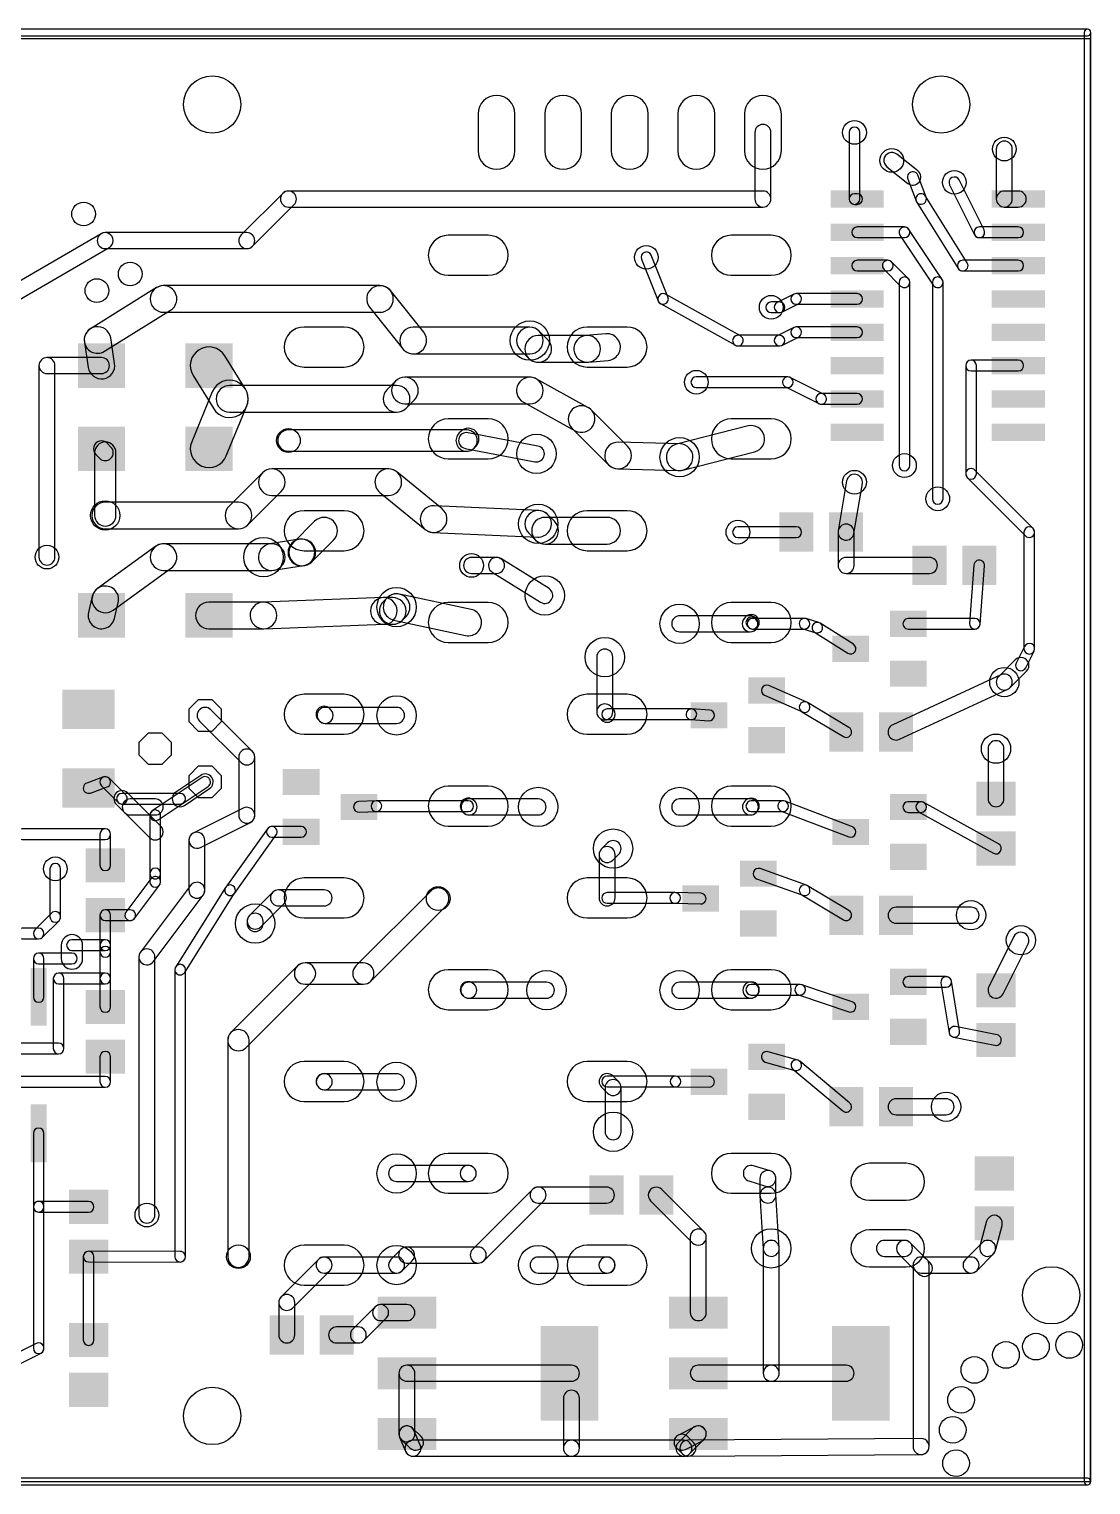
# Model space of a CAD drawing. Extents: x -0.1 to 96, y -0.1 to 55.4.
# Drawn here: x 55.5 to 96, y -0.1 to 55.4 of the extents above; entities that cross this region are included whole.
import ezdxf

# ---------------------------------------------------------------- set-up
doc = ezdxf.new("R2010")
doc.units = 0
for name, color, linetype in [('16', 174, 'CONTINUOUS'), ('17', 94, 'CONTINUOUS'), ('18', 94, 'CONTINUOUS'), ('20', 178, 'CONTINUOUS')]:
    doc.layers.add(name, color=color, linetype=linetype)

# ---------------------------------------------------------------- blocks, each defined once
blk = doc.blocks.new('LONGP100')
blk.add_lwpolyline([(-0.5, -0.5), (0.5, -0.5, 1), (0.5, 0.5), (-0.5, 0.5, 1)], format="xyb", close=True)
blk = doc.blocks.new('RECT')
blk.add_solid([(-0.5, -0.5), (0.5, -0.5), (-0.5, 0.5), (0.5, 0.5)])
blk = doc.blocks.new('OCTAGONP')
blk.add_lwpolyline([(-0.5, -0.2071), (-0.5, 0.2071), (-0.2071, 0.5), (0.2071, 0.5), (0.5, 0.2071), (0.5, -0.2071), (0.2071, -0.5), (-0.2071, -0.5)], close=True)
blk = doc.blocks.new('PIE')
blk.add_circle((0, 0), 0.5)
blk = doc.blocks.new('ROUNDV')
blk.add_circle((0, 0), 0.5)

msp = doc.modelspace()

# ---------------------------------------------------------------- linework, layer by layer
at = {"layer": '16'}
for points in [[(0, 55.118), (95.885, 55.118, 1), (95.885, 55.372), (0, 55.372, 1)], [(95.758, 55.245), (95.758, 0, 1), (96.012, 0), (96.012, 55.245, 1)], [(83.1977, 51.435), (83.1977, 48.895, 1), (83.8073, 48.895), (83.8073, 51.435, 1)], [(87.1982, 48.895), (87.1982, 51.435, 1), (86.7918, 51.435), (86.7918, 48.895, 1)], [(92.4052, 50.8), (92.4052, 48.895, 1), (93.0148, 48.895), (93.0148, 50.8, 1)], [(88.228, 50.1263), (89.028, 49.4913, 1), (89.407, 49.9687), (88.607, 50.6037, 1)], [(89.7249, 48.9672), (89.4074, 49.8022, 1), (89.0276, 49.6578), (89.3451, 48.8228, 1)], [(91.9392, 47.7159), (90.9867, 49.6209, 1), (90.6233, 49.4391), (91.5758, 47.5341, 1)], [(65.1895, 49.1105), (63.602, 47.523, 1), (64.033, 47.092), (65.6205, 48.6795, 1)], [(83.5025, 49.1998), (65.405, 49.1998, 1), (65.405, 48.5902), (83.5025, 48.5902, 1)], [(87.0966, 49.0982), (86.995, 49.0982, 1), (86.995, 48.6918), (87.0966, 48.6918, 1)], [(91.2948, 46.4627), (89.7073, 49.0027, 1), (89.3627, 48.7873), (90.9502, 46.2473, 1)], [(92.71, 48.5902), (93.2434, 48.5902, 1), (93.2434, 49.1998), (92.71, 49.1998, 1)], [(88.9, 47.8282), (87.0966, 47.8282, 1), (87.0966, 47.4218), (88.9, 47.4218, 1)], [(90.3391, 45.8327), (89.0691, 47.7377, 1), (88.7309, 47.5123), (90.0009, 45.6073, 1)], [(93.2434, 47.8282), (91.7575, 47.8282, 1), (91.7575, 47.4218), (93.2434, 47.4218, 1)], [(58.2673, 47.5713), (52.2348, 44.0788, 1), (52.5402, 43.5512), (58.5727, 47.0437, 1)], [(63.8175, 47.6123), (58.42, 47.6123, 1), (58.42, 47.0027), (63.8175, 47.0027, 1)], [(79.8812, 45.1605), (79.2462, 46.748, 1), (78.8688, 46.597), (79.5038, 45.0095, 1)], [(88.265, 46.5582), (87.0966, 46.5582, 1), (87.0966, 46.1518), (88.265, 46.1518, 1)], [(89.0437, 45.8637), (88.4087, 46.4987, 1), (88.1213, 46.2113), (88.7563, 45.5763, 1)], [(93.2434, 46.5582), (91.1225, 46.5582, 1), (91.1225, 46.1518), (93.2434, 46.1518, 1)], [(58.3932, 43.0886), (60.9107, 44.6536, 1), (60.3743, 45.5164), (57.8568, 43.9514, 1)], [(60.6425, 44.577), (68.8975, 44.577, 1), (68.8975, 45.593), (60.6425, 45.593, 1)], [(68.5008, 44.7677), (69.7708, 43.1802, 1), (70.5642, 43.8148), (69.2942, 45.4023, 1)], [(89.1032, 38.735), (89.1032, 45.72, 1), (88.6968, 45.72), (88.6968, 38.735, 1)], [(90.3732, 37.465), (90.3732, 45.72, 1), (89.9668, 45.72), (89.9668, 37.465, 1)], [(82.6487, 43.6751), (79.7912, 45.2626, 1), (79.5938, 44.9074), (82.4513, 43.3199, 1)], [(84.1375, 44.9707), (83.82, 44.9707, 1), (83.82, 44.5643), (84.1375, 44.5643, 1)], [(84.6816, 45.2667), (84.0466, 44.9492, 1), (84.2284, 44.5858), (84.8634, 44.9033, 1)], [(87.0966, 45.2882), (84.7725, 45.2882, 1), (84.7725, 44.8818), (87.0966, 44.8818, 1)], [(58.7771, 42.6222), (58.6271, 43.5972, 1), (57.6229, 43.4428), (57.7729, 42.4678, 1)], [(70.1675, 42.9895), (74.6125, 42.9895, 1), (74.6125, 44.0055), (70.1675, 44.0055, 1)], [(74.2533, 43.1383), (74.5708, 42.8208, 1), (75.2892, 43.5392), (74.9717, 43.8567, 1)], [(84.6816, 43.9967), (84.0466, 43.6792, 1), (84.2284, 43.3158), (84.8634, 43.6333, 1)], [(87.0966, 44.0182), (84.7725, 44.0182, 1), (84.7725, 43.6118), (87.0966, 43.6118, 1)], [(74.93, 42.672), (76.8, 42.672, 1), (76.8, 43.688), (74.93, 43.688, 1)], [(76.8466, 42.6741), (77.6066, 42.7441, 1), (77.5134, 43.7559), (76.7534, 43.6859, 1)], [(84.1375, 43.7007), (82.55, 43.7007, 1), (82.55, 43.2943), (84.1375, 43.2943, 1)], [(58.275, 42.8498), (56.1975, 42.8498, 1), (56.1975, 42.2402), (58.275, 42.2402, 1)], [(55.8927, 42.545), (55.8927, 35.2425, 1), (56.5023, 35.2425), (56.5023, 42.545, 1)], [(63.765, 41.6489), (62.98, 42.9189, 1), (61.77, 42.1711), (62.555, 40.9011, 1)], [(91.6432, 38.4175), (91.6432, 42.545, 1), (91.2368, 42.545), (91.2368, 38.4175, 1)], [(91.44, 42.3418), (93.2434, 42.3418, 1), (93.2434, 42.7482), (91.44, 42.7482, 1)], [(63.0326, 39.099), (63.8176, 41.004, 1), (62.5024, 41.546), (61.7174, 39.641, 1)], [(69.5325, 41.783), (63.16, 41.783, 1), (63.16, 40.767), (69.5325, 40.767, 1)], [(69.4908, 41.9517), (69.1733, 41.6342, 1), (69.8917, 40.9158), (70.2092, 41.2333, 1)], [(74.6125, 42.1005), (69.85, 42.1005, 1), (69.85, 41.0845), (74.6125, 41.0845, 1)], [(76.8312, 40.9527), (74.8572, 42.0377, 1), (74.3678, 41.1473), (76.3418, 40.0623, 1)], [(80.9625, 41.7068), (84.455, 41.7068, 1), (84.455, 42.1132), (80.9625, 42.1132, 1)], [(84.3641, 41.7283), (85.6341, 41.0933, 1), (85.8159, 41.4567), (84.5459, 42.0917, 1)], [(85.725, 41.0718), (87.0966, 41.0718, 1), (87.0966, 41.4782), (85.725, 41.4782, 1)], [(78.3372, 39.4752), (76.9457, 40.8667, 1), (76.2273, 40.1483), (77.6188, 38.7568, 1)], [(65.405, 39.2811), (72.2025, 39.2811, 1), (72.2025, 40.0939), (65.405, 40.0939, 1)], [(72.4899, 39.4001), (72.5524, 39.4626, 1), (71.9776, 40.0374), (71.9151, 39.9749, 1)], [(74.9236, 39.4789), (72.2596, 39.9869, 1), (72.1454, 39.3881), (74.8094, 38.8801, 1)], [(82.9344, 40.2422), (80.2019, 39.5447, 1), (80.4531, 38.5603), (83.1856, 39.2578, 1)], [(58.6355, 39.4405), (58.4905, 39.5855, 1), (58.0595, 39.1545), (58.2045, 39.0095, 1)], [(58.8264, 36.83), (58.8264, 39.225, 1), (58.0136, 39.225), (58.0136, 36.83, 1)], [(80.3412, 39.5603), (77.9917, 39.6238, 1), (77.9643, 38.6082), (80.3138, 38.5447, 1)], [(64.4108, 38.4592), (63.1408, 37.1892, 1), (63.8592, 36.4708), (65.1292, 37.7408, 1)], [(69.215, 38.608), (64.77, 38.608, 1), (64.77, 37.592), (69.215, 37.592, 1)], [(71.2637, 37.0836), (69.5362, 38.4936, 1), (68.8938, 37.7064), (70.6213, 36.2964, 1)], [(86.6944, 38.1481), (86.3744, 36.2456, 1), (86.9756, 36.1444), (87.2956, 38.0469, 1)], [(93.8062, 36.3387), (91.5837, 38.5612, 1), (91.2963, 38.2738), (93.5188, 36.0513, 1)], [(63.5, 37.338), (58.42, 37.338, 1), (58.42, 36.322), (63.5, 36.322, 1)], [(74.9526, 37.02), (70.9651, 37.1975, 1), (70.9199, 36.1825), (74.9074, 36.005, 1)], [(66.2942, 35.0608), (67.1242, 35.8908, 1), (66.4058, 36.6092), (65.5758, 35.7792, 1)], [(75.5517, 36.6092), (75.2892, 36.8717, 1), (74.5708, 36.1533), (74.8333, 35.8908, 1)], [(77.56, 36.758), (75.1925, 36.758, 1), (75.1925, 35.742), (77.56, 35.742, 1)], [(82.55, 35.9918), (84.775, 35.9918, 1), (84.775, 36.3982), (82.55, 36.3982, 1)], [(86.3702, 36.195), (86.3702, 34.925, 1), (86.9798, 34.925), (86.9798, 36.195, 1)], [(93.8657, 31.75), (93.8657, 36.195, 1), (93.4593, 36.195), (93.4593, 31.75, 1)], [(60.3445, 35.6539), (58.122, 34.0439, 1), (58.718, 33.2211), (60.9405, 34.8311, 1)], [(64.77, 35.7505), (60.6425, 35.7505, 1), (60.6425, 34.7345), (64.77, 34.7345, 1)], [(65.8212, 35.9218), (64.6912, 35.7443, 1), (64.8488, 34.7407), (65.9788, 34.9182, 1)], [(65.9, 34.912), (65.935, 34.912, 1), (65.935, 35.928), (65.9, 35.928, 1)], [(73.3425, 35.2298), (72.39, 35.2298, 1), (72.39, 34.6202), (73.3425, 34.6202, 1)], [(75.3447, 34.041), (73.5032, 35.184, 1), (73.1818, 34.666), (75.0233, 33.523, 1)], [(86.675, 34.6202), (89.855, 34.6202, 1), (89.855, 35.2298), (86.675, 35.2298, 1)], [(91.7876, 32.687), (91.9576, 34.9095, 1), (91.5524, 34.9405), (91.3824, 32.718, 1)], [(57.9257, 33.7495), (57.7807, 33.137, 1), (58.7693, 32.903), (58.9143, 33.5155, 1)], [(64.4525, 33.528), (62.375, 33.528, 1), (62.375, 32.512), (64.4525, 32.512, 1)], [(69.0262, 33.6977), (64.4337, 33.5277, 1), (64.4713, 32.5123), (69.0638, 32.6823, 1)], [(69.385, 33.698), (69.045, 33.698, 1), (69.045, 32.682), (69.385, 32.682, 1)], [(69.1733, 33.6967), (69.0258, 33.5492, 1), (69.7442, 32.8308), (69.8917, 32.9783, 1)], [(72.3718, 33.2467), (69.6393, 33.8342, 1), (69.4257, 32.8408), (72.1582, 32.2533, 1)], [(80.3275, 32.3977), (83.0125, 32.3977, 1), (83.0125, 33.0073), (80.3275, 33.0073, 1)], [(83.228, 32.487), (83.2755, 32.5345, 1), (82.8445, 32.9655), (82.797, 32.918, 1)], [(82.9163, 32.6063), (82.9638, 32.5588, 1), (83.2512, 32.8462), (83.2037, 32.8937, 1)], [(83.1075, 32.4993), (85.09, 32.4993, 1), (85.09, 32.9057), (83.1075, 32.9057, 1)], [(85.0312, 32.508), (85.5187, 32.3605, 1), (85.6363, 32.7495), (85.1488, 32.897, 1)], [(85.4687, 32.3834), (86.7387, 31.5784, 1), (86.9563, 31.9216), (85.6863, 32.7266, 1)], [(89.0477, 32.4968), (91.5852, 32.4993, 1), (91.5848, 32.9057), (89.0473, 32.9032, 1)], [(77.1652, 31.4325), (77.1652, 29.34, 1), (77.7748, 29.34), (77.7748, 31.4325, 1)], [(93.5267, 31.0241), (93.8442, 31.6591, 1), (93.4808, 31.8409), (93.1633, 31.2059, 1)], [(92.9255, 30.2645), (93.5605, 30.8995, 1), (93.1295, 31.3305), (92.4945, 30.6955, 1)], [(88.7077, 28.2982), (92.8377, 30.2032, 1), (92.5823, 30.7568), (88.4523, 28.8518, 1)], [(85.1768, 29.711), (83.7318, 30.346, 1), (83.5682, 29.974), (85.0132, 29.339, 1)], [(64.033, 27.838), (62.4455, 29.4255, 1), (62.0145, 28.9945), (63.602, 27.407, 1)], [(67.0205, 29.4255), (66.9805, 29.4655, 1), (66.5495, 29.0345), (66.5895, 28.9945, 1)], [(69.5325, 29.5148), (66.805, 29.5148, 1), (66.805, 28.9052), (69.5325, 28.9052, 1)], [(77.2545, 29.1245), (77.3445, 29.0345, 1), (77.7755, 29.4655), (77.6855, 29.5555, 1)], [(80.775, 29.4532), (77.56, 29.4532, 1), (77.56, 29.0468), (80.775, 29.0468, 1)], [(81.462, 29.4128), (80.787, 29.4528, 1), (80.763, 29.0472), (81.438, 29.0072, 1)], [(86.7845, 28.7493), (85.1995, 29.6993, 1), (84.9905, 29.3507), (86.5755, 28.4007, 1)], [(64.1223, 25.4), (64.1223, 27.6225, 1), (63.5127, 27.6225), (63.5127, 25.4, 1)], [(92.6973, 26.0325), (92.6973, 27.94, 1), (92.0877, 27.94), (92.0877, 26.0325, 1)], [(58.3508, 26.8611), (57.7158, 26.6311, 1), (57.8542, 26.2489), (58.4892, 26.4789, 1)], [(59.2012, 26.1762), (58.5637, 26.8137, 1), (58.2763, 26.5263), (58.9138, 25.8888, 1)], [(60.4377, 25.2309), (62.3427, 26.5009, 1), (62.1173, 26.8391), (60.2123, 25.5691, 1)], [(62.0605, 26.9233), (61.108, 26.2858, 1), (61.447, 25.7792), (62.3995, 26.4167, 1)], [(58.8395, 25.8195), (60.1095, 24.5495, 1), (60.5405, 24.9805), (59.2705, 26.2505, 1)], [(61.2775, 26.2357), (59.0575, 26.2357, 1), (59.0575, 25.8293), (61.2775, 25.8293, 1)], [(59.3725, 25.4127), (60.325, 25.4127, 1), (60.325, 26.0223), (59.3725, 26.0223, 1)], [(60.5307, 23.1802), (60.5282, 25.4002, 1), (60.1218, 25.3998), (60.1243, 23.1798, 1)], [(62.0488, 24.1749), (63.9538, 25.1274, 1), (63.6812, 25.6726), (61.7762, 24.7201, 1)], [(68.7501, 25.953), (68.0826, 25.9205, 1), (68.1024, 25.5145), (68.7699, 25.547, 1)], [(72.265, 25.9532), (68.76, 25.9532, 1), (68.76, 25.5468), (72.265, 25.5468, 1)], [(72.513, 25.933), (72.4805, 25.9655, 1), (72.0495, 25.5345), (72.082, 25.502, 1)], [(74.93, 26.0223), (72.2975, 26.0223, 1), (72.2975, 25.4127), (74.93, 25.4127, 1)], [(80.3275, 25.4127), (83.0275, 25.4127, 1), (83.0275, 26.0223), (80.3275, 26.0223, 1)], [(83.243, 25.502), (83.2755, 25.5345, 1), (82.8445, 25.9655), (82.812, 25.933, 1)], [(84.275, 25.9532), (83.06, 25.9532, 1), (83.06, 25.5468), (84.275, 25.5468, 1)], [(86.9202, 24.9548), (84.3477, 25.9398, 1), (84.2023, 25.5602), (86.7748, 24.5752, 1)], [(89.54, 25.9182), (89.0475, 25.9182, 1), (89.0475, 25.5118), (89.54, 25.5118, 1)], [(92.4911, 24.3102), (89.6386, 25.8927, 1), (89.4414, 25.5373), (92.2939, 23.9548, 1)], [(58.42, 24.8857), (55.2475, 24.8857, 1), (55.2475, 24.4793), (58.42, 24.4793, 1)], [(58.6232, 23.4925), (58.6232, 24.6825, 1), (58.2168, 24.6825), (58.2168, 23.4925, 1)], [(62.2173, 22.5425), (62.2173, 24.4475, 1), (61.6077, 24.4475), (61.6077, 22.5425, 1)], [(63.3478, 22.4244), (64.9378, 24.6494, 1), (64.6072, 24.8856), (63.0172, 22.6606, 1)], [(64.7725, 24.5643), (65.8925, 24.5643, 1), (65.8925, 24.9707), (64.7725, 24.9707, 1)], [(77.7755, 23.687), (78.003, 23.9145, 1), (77.572, 24.3455), (77.3445, 24.118, 1)], [(77.8648, 22.25), (77.8648, 23.9025, 1), (77.2552, 23.9025), (77.2552, 22.25, 1)], [(56.7182, 21.5265), (56.7182, 23.3585, 1), (56.3118, 23.3585), (56.3118, 21.5265, 1)], [(60.5282, 22.8584), (60.5307, 23.1784, 1), (60.1243, 23.1816), (60.1218, 22.8616, 1)], [(85.1639, 22.7312), (83.4014, 23.3662, 1), (83.2636, 22.9838), (85.0261, 22.3488, 1)], [(59.5351, 21.4681), (60.4876, 22.7381, 1), (60.1624, 22.9819), (59.2099, 21.7119, 1)], [(60.2513, 19.8196), (62.1563, 22.3596, 1), (61.6687, 22.7254), (59.7637, 20.1854, 1)], [(61.4494, 19.4092), (63.3544, 22.4342, 1), (63.0106, 22.6508), (61.1056, 19.6258, 1)], [(64.3505, 21.1455), (65.2395, 22.0345, 1), (64.8085, 22.4655), (63.9195, 21.5765, 1)], [(65.024, 21.9452), (66.765, 21.9452, 1), (66.765, 22.5548), (65.024, 22.5548, 1)], [(70.8326, 22.5124), (67.9751, 19.6549, 1), (68.5499, 19.0801), (71.4074, 21.9376, 1)], [(80.155, 22.4532), (77.56, 22.4532, 1), (77.56, 22.0468), (80.155, 22.0468, 1)], [(81.1377, 22.4281), (80.1602, 22.4531, 1), (80.1498, 22.0469), (81.1273, 22.0219, 1)], [(86.7845, 21.7643), (85.1995, 22.7143, 1), (84.9905, 22.3657), (86.5755, 21.4157, 1)], [(56.0237, 20.7478), (56.6587, 21.3828, 1), (56.3713, 21.6702), (55.7363, 21.0352, 1)], [(58.6232, 20.447), (58.6232, 21.5925, 1), (58.2168, 21.5925), (58.2168, 20.447, 1)], [(58.4195, 21.3893), (59.372, 21.3868, 1), (59.373, 21.7932), (58.4205, 21.7957, 1)], [(64.4398, 21.2725), (64.4398, 21.361, 1), (63.8302, 21.361), (63.8302, 21.2725, 1)], [(88.58, 21.2852), (91.44, 21.2852, 1), (91.44, 21.8948), (88.58, 21.8948, 1)], [(55.245, 20.6883), (55.88, 20.6883, 1), (55.88, 21.0947), (55.245, 21.0947, 1)], [(57.5564, 19.939), (57.5564, 20.447, 1), (56.7436, 20.447), (56.7436, 19.939, 1)], [(57.15, 20.2438), (58.42, 20.2438, 1), (58.42, 20.6502), (57.15, 20.6502, 1)], [(58.2168, 20.447), (58.2168, 20.193, 1), (58.6232, 20.193), (58.6232, 20.447, 1)], [(93.0723, 20.7737), (92.1198, 18.8662, 1), (92.6652, 18.5938), (93.6177, 20.5013, 1)], [(56.0832, 18.475), (56.0832, 19.939, 1), (55.6768, 19.939), (55.6768, 18.475, 1)], [(55.88, 19.7358), (57.15, 19.7358, 1), (57.15, 20.1422), (55.88, 20.1422, 1)], [(58.6232, 19.177), (58.6232, 20.193, 1), (58.2168, 20.193), (58.2168, 19.177, 1)], [(60.3123, 10.16), (60.3123, 20.0025, 1), (59.7027, 20.0025), (59.7027, 10.16, 1)], [(61.4807, 8.5725), (61.4807, 19.5175, 1), (61.0743, 19.5175), (61.0743, 8.5725, 1)], [(63.7874, 16.5401), (66.3274, 19.0801, 1), (65.7526, 19.6549), (63.2126, 17.1149, 1)], [(66.04, 18.9611), (68.2625, 18.9611, 1), (68.2625, 19.7739), (66.04, 19.7739, 1)], [(56.8452, 16.51), (56.8452, 19.177, 1), (56.4388, 19.177), (56.4388, 16.51, 1)], [(56.642, 18.9738), (58.42, 18.9738, 1), (58.42, 19.3802), (56.642, 19.3802, 1)], [(58.6232, 18.095), (58.6232, 19.177, 1), (58.2168, 19.177), (58.2168, 18.095, 1)], [(72.498, 18.948), (72.4805, 18.9655, 1), (72.0495, 18.5345), (72.067, 18.517, 1)], [(75.2475, 19.0373), (72.2825, 19.0373, 1), (72.2825, 18.4277), (75.2475, 18.4277, 1)], [(80.3275, 18.4277), (83.0425, 18.4277, 1), (83.0425, 19.0373), (80.3275, 19.0373, 1)], [(83.258, 18.517), (83.2755, 18.5345, 1), (82.8445, 18.9655), (82.827, 18.948, 1)], [(84.925, 18.9532), (83.06, 18.9532, 1), (83.06, 18.5468), (84.925, 18.5468, 1)], [(86.9128, 18.2899), (84.9903, 18.9424, 1), (84.8597, 18.5576), (86.7822, 17.9051, 1)], [(90.4925, 19.2507), (89.0475, 19.2507, 1), (89.0475, 18.8443), (90.4925, 18.8443, 1)], [(91.0055, 17.1779), (90.693, 19.0804, 1), (90.292, 19.0146), (90.6045, 17.1121, 1)], [(63.9064, 8.5725), (63.9064, 16.8275, 1), (63.0936, 16.8275), (63.0936, 8.5725, 1)], [(92.432, 17.0293), (90.8445, 17.3443, 1), (90.7655, 16.9457), (92.353, 16.6307, 1)], [(56.642, 16.7132), (51.435, 16.7132, 1), (51.435, 16.3068), (56.642, 16.3068, 1)], [(58.6232, 15.24), (58.6232, 16.195, 1), (58.2168, 16.195), (58.2168, 15.24, 1)], [(84.8326, 16.0681), (83.7051, 16.3856, 1), (83.5949, 15.9944), (84.7224, 15.6769, 1)], [(66.9905, 15.4555), (66.9805, 15.4655, 1), (66.5495, 15.0345), (66.5595, 15.0245, 1)], [(69.5325, 15.5448), (66.775, 15.5448, 1), (66.775, 14.9352), (69.5325, 14.9352, 1)], [(78.003, 15.238), (77.7755, 15.4655, 1), (77.3445, 15.0345), (77.572, 14.807, 1)], [(86.8101, 14.4436), (84.9076, 16.0286, 1), (84.6474, 15.7164), (86.5499, 14.1314, 1)], [(54.61, 15.0368), (58.42, 15.0368, 1), (58.42, 15.4432), (54.61, 15.4432, 1)], [(80.17, 15.4532), (77.56, 15.4532, 1), (77.56, 15.0468), (80.17, 15.0468, 1)], [(78.0923, 13.335), (78.0923, 15.0225, 1), (77.4827, 15.0225), (77.4827, 13.335, 1)], [(81.4516, 15.4432), (80.1716, 15.4532, 1), (80.1684, 15.0468), (81.4484, 15.0368, 1)], [(88.58, 13.9827), (90.4875, 13.9827, 1), (90.4875, 14.5923), (88.58, 14.5923, 1)], [(55.6768, 13.275), (55.6768, 10.4775, 1), (56.0832, 10.4775), (56.0832, 13.275, 1)], [(69.5325, 11.4427), (72.2625, 11.4427, 1), (72.2625, 12.0523), (69.5325, 12.0523, 1)], [(72.478, 11.532), (72.4805, 11.5345, 1), (72.0495, 11.9655), (72.047, 11.963, 1)], [(82.9705, 11.4586), (83.6055, 11.2636, 1), (83.7845, 11.8464), (83.1495, 12.0414, 1)], [(83.3902, 11.555), (83.3902, 10.92, 1), (83.9998, 10.92), (83.9998, 11.555, 1)], [(74.7145, 11.1375), (72.4285, 8.8515, 1), (72.8595, 8.4205), (75.1455, 10.7065, 1)], [(77.536, 11.2268), (74.93, 11.2268, 1), (74.93, 10.6172), (77.536, 10.6172, 1)], [(81.2542, 9.5348), (79.6515, 11.1375, 1), (79.2205, 10.7065), (80.8232, 9.1038, 1)], [(83.3908, 10.9013), (83.5158, 8.8713, 1), (84.1242, 8.9087), (83.9992, 10.9387, 1)], [(55.8797, 10.2743), (57.7847, 10.2718, 1), (57.7853, 10.6782), (55.8803, 10.6807, 1)], [(56.0832, 5.08), (56.0832, 10.4775, 1), (55.6768, 10.4775), (55.6768, 5.08, 1)], [(92.3696, 8.8117), (92.6236, 9.7667, 1), (92.0344, 9.9233), (91.7804, 8.9683, 1)], [(81.3435, 6.4389), (81.3435, 9.3193, 1), (80.7339, 9.3193), (80.7339, 6.4389, 1)], [(69.698, 8.8515), (69.317, 8.4705, 1), (69.748, 8.0395), (70.129, 8.4205, 1)], [(72.644, 8.9408), (69.9135, 8.9408, 1), (69.9135, 8.3312), (72.644, 8.3312, 1)], [(83.5152, 8.89), (83.5152, 4.1275, 1), (84.1248, 4.1275), (84.1248, 8.89, 1)], [(88.138, 8.5852), (88.9, 8.5852, 1), (88.9, 9.1948), (88.138, 9.1948, 1)], [(88.6845, 8.6745), (89.4465, 7.9125, 1), (89.8775, 8.3435), (89.1155, 9.1055, 1)], [(91.6555, 8.0395), (92.2905, 8.6745, 1), (91.8595, 9.1055), (91.2245, 8.4705, 1)], [(57.9882, 5.395), (57.9882, 8.575, 1), (57.5818, 8.575), (57.5818, 5.395, 1)], [(57.7849, 8.3718), (61.2774, 8.3693, 1), (61.2776, 8.7757), (57.7851, 8.7782, 1)], [(65.5595, 6.6135), (66.9805, 8.0345, 1), (66.5495, 8.4655), (65.1285, 7.0445, 1)], [(69.5325, 8.5598), (66.765, 8.5598, 1), (66.765, 7.9502), (69.5325, 7.9502, 1)], [(66.4602, 8.255), (66.4602, 8.25, 1), (67.0698, 8.25), (67.0698, 8.255, 1)], [(74.93, 7.9502), (77.555, 7.9502, 1), (77.555, 8.5598), (74.93, 8.5598, 1)], [(77.3395, 8.0395), (77.3445, 8.0345, 1), (77.7755, 8.4655), (77.7705, 8.4705, 1)], [(89.8398, 1.3335), (89.8398, 8.255, 1), (89.2302, 8.255), (89.2302, 1.3335, 1)], [(89.535, 7.9502), (91.44, 7.9502, 1), (91.44, 8.5598), (89.535, 8.5598, 1)], [(65.6488, 5.588), (65.6488, 6.829, 1), (65.0392, 6.829), (65.0392, 5.588, 1)], [(68.7074, 6.6544), (67.8565, 5.8035, 1), (68.2875, 5.3725), (69.1384, 6.2234, 1)], [(69.9262, 6.7437), (68.9229, 6.7437, 1), (68.9229, 6.1341), (69.9262, 6.1341, 1)], [(68.072, 5.8928), (67.244, 5.8928, 1), (67.244, 5.2832), (68.072, 5.2832, 1)], [(54.0633, 3.9457), (55.9708, 4.8982, 1), (55.7892, 5.2618), (53.8817, 4.3093, 1)], [(69.9262, 3.8227), (76.2, 3.8227, 1), (76.2, 4.4323), (69.9262, 4.4323, 1)], [(70.231, 1.8161), (70.231, 4.1275, 1), (69.6214, 4.1275), (69.6214, 1.8161, 1)], [(81.0387, 3.8227), (83.82, 3.8227, 1), (83.82, 4.4323), (81.0387, 4.4323, 1)], [(83.82, 3.8227), (86.6775, 3.8227, 1), (86.6775, 4.4323), (83.82, 4.4323, 1)], [(76.5048, 1.27), (76.5048, 3.175, 1), (75.8952, 3.175), (75.8952, 1.27, 1)], [(69.7149, 1.5964), (70.0451, 1.2789, 1), (70.4677, 1.7183), (70.1375, 2.0358, 1)], [(70.436, 1.3877), (70.2074, 1.9338, 1), (69.645, 1.6984), (69.8736, 1.1523, 1)], [(80.9002, 2.0876), (80.2779, 1.7701, 1), (80.5549, 1.2271), (81.1772, 1.5446, 1)], [(80.2009, 1.2831), (80.4295, 1.0545, 1), (80.8605, 1.4855), (80.6319, 1.7141, 1)], [(80.7081, 1.0545), (81.2542, 1.6006, 1), (80.8232, 2.0316), (80.2771, 1.4855, 1)], [(76.2, 1.5748), (70.1548, 1.5748, 1), (70.1548, 0.9652), (76.2, 0.9652, 1)], [(80.4926, 1.5748), (76.2, 1.5748, 1), (76.2, 0.9652), (80.4926, 0.9652, 1)], [(80.6472, 0.9652), (89.5372, 1.0287, 1), (89.5328, 1.6383), (80.6428, 1.5748, 1)], [(95.885, 0.127), (0, 0.127, 1), (0, -0.127), (95.885, -0.127, 1)]]:
    msp.add_lwpolyline(points, format="xyb", close=True, dxfattribs=at)
at = {"layer": '20'}
for p, q in [((96, 55), (0, 55)), ((96, 0), (96, 55)), ((0, 0), (96, 0))]:
    msp.add_line(p, q, dxfattribs=at)
for centre, radius in [((62.5, 52.5), 1.0922), ((90.3, 52.5), 1.0922), ((94.5, 7.1), 1.0922), ((93.9165, 5.1435), 0.508), ((95.1865, 5.207), 0.508), ((92.7735, 4.826), 0.508), ((91.567, 4.2545), 0.508), ((62.5, 2.5), 1.0922), ((91.059, 3.1115), 0.508), ((90.7415, 1.9685), 0.508), ((90.8685, 0.6985), 0.508)]:
    msp.add_circle(centre, radius, dxfattribs=at)

# ---------------------------------------------------------------- block references
at = {"layer": '16'}
for p, xscale, yscale, rotation in [((87.0966, 48.895), 0.6604, 2.032, 270), ((93.2434, 48.895), 0.6604, 2.032, 270), ((87.0966, 47.625), 0.6604, 2.032, 270), ((93.2434, 47.625), 0.6604, 2.032, 270), ((87.0966, 46.355), 0.6604, 2.032, 270), ((93.2434, 46.355), 0.6604, 2.032, 270), ((87.0966, 45.085), 0.6604, 2.032, 270), ((93.2434, 45.085), 0.6604, 2.032, 270), ((87.0966, 43.815), 0.6604, 2.032, 270), ((93.2434, 43.815), 0.6604, 2.032, 270), ((87.0966, 42.545), 0.6604, 2.032, 270), ((93.2434, 42.545), 0.6604, 2.032, 270), ((87.0966, 41.275), 0.6604, 2.032, 270), ((93.2434, 41.275), 0.6604, 2.032, 270), ((87.0966, 40.005), 0.6604, 2.032, 270), ((93.2434, 40.005), 0.6604, 2.032, 270), ((89.855, 34.925), 1.3, 1.5, 180), ((91.755, 34.925), 1.3, 1.5, 180), ((57.785, 29.44), 1.5, 2, 90), ((57.785, 26.44), 1.5, 2, 90), ((92.3925, 26.0325), 1.3, 1.5, 90), ((92.3925, 24.1325), 1.3, 1.5, 90), ((58.42, 23.4925), 1.3, 1.5, 270), ((58.42, 21.5925), 1.3, 1.5, 270), ((55.88, 18.475), 0.6, 2.2, 180), ((92.3925, 18.73), 1.3, 1.5, 90), ((58.42, 18.095), 1.3, 1.5, 90), ((92.3925, 16.83), 1.3, 1.5, 90), ((58.42, 16.195), 1.3, 1.5, 90), ((55.88, 13.275), 0.6, 2.2, 180), ((92.329, 11.745), 1.3, 1.5, 270), ((77.536, 10.922), 1.3, 1.5, 180), ((79.436, 10.922), 1.3, 1.5, 180), ((57.785, 10.475), 1.3, 1.5, 90), ((92.329, 9.845), 1.3, 1.5, 270), ((57.785, 8.575), 1.3, 1.5, 90), ((69.9262, 6.4389), 1.2192, 2.2352, 90), ((81.0387, 6.4389), 1.2192, 2.2352, 90), ((65.344, 5.588), 1.3, 1.5, 180), ((67.244, 5.588), 1.3, 1.5, 180), ((57.785, 5.395), 1.3, 1.5, 270), ((76.124, 4.1275), 3.6, 2.2, 90), ((87.2365, 4.1275), 3.6, 2.2, 90), ((69.9262, 4.1275), 1.2192, 2.2352, 90), ((81.0387, 4.1275), 1.2192, 2.2352, 90), ((57.785, 3.495), 1.3, 1.5, 270), ((69.9262, 1.8161), 1.2192, 2.2352, 90), ((81.0387, 1.8161), 1.2192, 2.2352, 90)]:
    msp.add_blockref('RECT', p, dxfattribs=dict(at, xscale=xscale, yscale=yscale, rotation=rotation))
for name, p, xscale, yscale in [('PIE', (74.6125, 43.4975), 1.5, 1.5), ('RECT', (58.275, 42.545), 1.8, 1.7), ('RECT', (62.375, 42.545), 1.8, 1.7), ('RECT', (58.275, 39.37), 1.8, 1.7), ('RECT', (62.375, 39.37), 1.8, 1.7), ('PIE', (74.8665, 39.1795), 1.5, 1.5), ('PIE', (80.3275, 39.0525), 1.5, 1.5), ('PIE', (74.93, 36.5125), 1.5, 1.5), ('RECT', (84.775, 36.195), 1.3, 1.5), ('RECT', (86.675, 36.195), 1.3, 1.5), ('PIE', (64.4525, 35.2425), 1.5, 1.5), ('PIE', (75.184, 33.782), 1.5, 1.5), ('RECT', (58.275, 33.02), 1.8, 1.7), ('RECT', (62.375, 33.02), 1.8, 1.7), ('PIE', (69.5325, 33.3375), 1.5, 1.5), ('PIE', (80.3275, 32.7025), 1.5, 1.5), ('PIE', (77.47, 31.4325), 1.5, 1.5), ('PIE', (69.5325, 29.21), 1.5, 1.5), ('RECT', (86.68, 28.575), 1.3, 1.5), ('RECT', (88.58, 28.575), 1.3, 1.5), ('PIE', (74.93, 25.7175), 1.5, 1.5), ('PIE', (80.3275, 25.7175), 1.5, 1.5), ('PIE', (77.7875, 24.13), 1.5, 1.5), ('RECT', (86.68, 21.59), 1.3, 1.5), ('RECT', (88.58, 21.59), 1.3, 1.5), ('PIE', (64.135, 21.2725), 1.5, 1.5), ('PIE', (75.2475, 18.7325), 1.5, 1.5), ('PIE', (80.3275, 18.7325), 1.5, 1.5), ('PIE', (69.5325, 15.24), 1.5, 1.5), ('RECT', (86.68, 14.2875), 1.3, 1.5), ('RECT', (88.58, 14.2875), 1.3, 1.5), ('PIE', (77.7875, 13.335), 1.5, 1.5), ('PIE', (69.5325, 11.7475), 1.5, 1.5), ('PIE', (83.82, 8.89), 1.5, 1.5), ('PIE', (69.5325, 8.255), 1.5, 1.5), ('PIE', (74.93, 8.255), 1.5, 1.5)]:
    msp.add_blockref(name, p, dxfattribs=dict(at, xscale=xscale, yscale=yscale))
at = {"layer": '16', "yscale": 1.4}
for p, rotation in [((89.0475, 32.7), 270), ((86.8475, 31.75), 270), ((89.0475, 30.8), 270), ((83.65, 30.16), 270), ((81.45, 29.21), 270), ((83.65, 28.26), 270), ((65.8925, 26.6675), 90), ((68.0925, 25.7175), 90), ((89.0475, 25.715), 270), ((65.8925, 24.7675), 90), ((86.8475, 24.765), 270), ((89.0475, 23.815), 270), ((83.3325, 23.175), 270), ((81.1325, 22.225), 270), ((83.3325, 21.275), 270), ((89.0475, 19.0475), 270), ((86.8475, 18.0975), 270), ((89.0475, 17.1475), 270), ((83.65, 16.19), 270), ((81.45, 15.24), 270), ((83.65, 14.29), 270)]:
    msp.add_blockref('RECT', p, dxfattribs=dict(at, rotation=rotation))
at = {"layer": '17'}
for name, p, xscale, yscale, rotation in [('LONGP100', (73.3425, 51.435), 1.4064, 1.4064, 270), ('LONGP100', (75.8825, 51.435), 1.4064, 1.4064, 270), ('LONGP100', (78.4225, 51.435), 1.4064, 1.4064, 270), ('LONGP100', (80.9625, 51.435), 1.4064, 1.4064, 270), ('LONGP100', (83.5025, 51.435), 1.4064, 1.4064, 270), ('LONGP100', (72.265, 46.75), 1.524, 1.524, 180), ('LONGP100', (83.06, 46.75), 1.524, 1.524, 180), ('LONGP100', (66.765, 43.25), 1.524, 1.524, 180), ('LONGP100', (77.56, 43.25), 1.524, 1.524, 180), ('LONGP100', (72.265, 39.75), 1.524, 1.524, 180), ('LONGP100', (83.06, 39.75), 1.524, 1.524, 180), ('LONGP100', (66.765, 36.25), 1.524, 1.524, 180), ('LONGP100', (77.56, 36.25), 1.524, 1.524, 180), ('LONGP100', (72.265, 32.75), 1.524, 1.524, 180), ('LONGP100', (83.06, 32.75), 1.524, 1.524, 180), ('LONGP100', (66.765, 29.25), 1.524, 1.524, 180), ('LONGP100', (77.56, 29.25), 1.524, 1.524, 180), ('OCTAGONP', (62.23, 29.21), 1.2192, 1.2192, 90), ('OCTAGONP', (60.325, 27.94), 1.2192, 1.2192, 90), ('OCTAGONP', (62.23, 26.67), 1.2192, 1.2192, 90), ('LONGP100', (72.265, 25.75), 1.524, 1.524, 180), ('LONGP100', (83.06, 25.75), 1.524, 1.524, 180), ('LONGP100', (66.765, 22.25), 1.524, 1.524, 180), ('LONGP100', (77.56, 22.25), 1.524, 1.524, 180), ('LONGP100', (72.265, 18.75), 1.524, 1.524, 180), ('LONGP100', (83.06, 18.75), 1.524, 1.524, 180), ('LONGP100', (66.765, 15.25), 1.524, 1.524, 180), ('LONGP100', (77.56, 15.25), 1.524, 1.524, 180), ('LONGP100', (72.265, 11.75), 1.524, 1.524, 180), ('LONGP100', (83.06, 11.75), 1.524, 1.524, 180), ('LONGP100', (88.265, 11.43), 1.4064, 1.4064, 180), ('LONGP100', (88.265, 8.89), 1.4064, 1.4064, 180), ('LONGP100', (66.765, 8.25), 1.524, 1.524, 180), ('LONGP100', (77.56, 8.25), 1.524, 1.524, 180)]:
    msp.add_blockref(name, p, dxfattribs=dict(at, xscale=xscale, yscale=yscale, rotation=rotation))
at = {"layer": '18'}
for p, xscale, yscale in [((86.995, 51.435), 0.9048, 0.9048), ((92.71, 50.8), 0.9048, 0.9048), ((88.4175, 50.365), 0.9048, 0.9048), ((90.805, 49.53), 0.9048, 0.9048), ((57.5945, 48.3235), 0.9048, 0.9048), ((79.0575, 46.6725), 0.9048, 0.9048), ((59.3725, 46.0375), 0.9048, 0.9048), ((58.1025, 45.4025), 0.9048, 0.9048), ((83.82, 44.7675), 0.9048, 0.9048), ((80.9625, 41.91), 0.9048, 0.9048), ((65.405, 39.6875), 0.9048, 0.9048), ((88.9, 38.735), 0.9048, 0.9048), ((86.995, 38.0975), 0.9048, 0.9048), ((90.17, 37.465), 0.9048, 0.9048), ((58.42, 36.83), 1.1176, 1.1176), ((82.55, 36.195), 0.9048, 0.9048), ((56.1975, 35.2425), 0.9048, 0.9048), ((72.39, 34.925), 0.9048, 0.9048), ((92.71, 30.48), 1.1176, 1.1176), ((92.3925, 27.94), 1.1176, 1.1176), ((56.515, 23.3585), 0.9048, 0.9048), ((71.12, 22.225), 0.9048, 0.9048), ((91.44, 21.59), 1.1176, 1.1176), ((93.345, 20.6375), 1.1176, 1.1176), ((90.4875, 14.2875), 1.1176, 1.1176), ((60.0075, 10.16), 0.9048, 0.9048), ((63.5, 8.5725), 0.9048, 0.9048)]:
    msp.add_blockref('ROUNDV', p, dxfattribs=dict(at, xscale=xscale, yscale=yscale))

doc.saveas('drawing.dxf')
